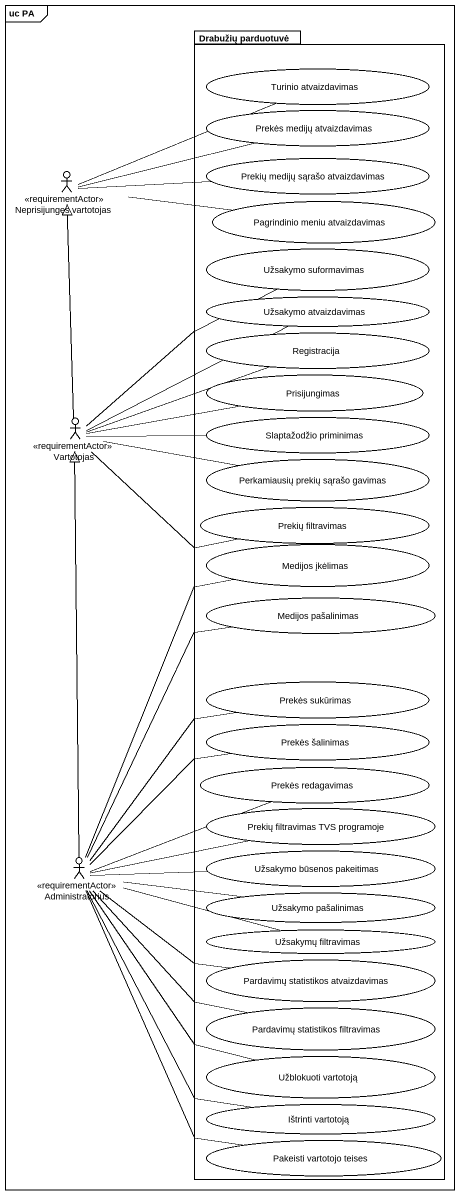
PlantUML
@startuml
mainframe uc PA
package "Drabužių parduotuvė" as Drabužių_parduotuvė {
  usecase "Turinio atvaizdavimas" as Turinio_atvaizdavimas
  usecase "Prekės medijų atvaizdavimas" as Prekės_medijų_atvaizdavimas
  usecase "Prekių medijų sąrašo atvaizdavimas" as Prekių_medijų_sąrašo
  usecase "Pagrindinio meniu atvaizdavimas" as Pagrindinio_meniu
  usecase "Užsakymo suformavimas" as Užsakymo_suformavimas
  usecase "Užsakymo atvaizdavimas" as Užsakymo_atvaizdavimas
  usecase Registracija
  usecase Prisijungimas
  usecase "Slaptažodžio priminimas" as Slaptažodžio_priminimas
  usecase "Perkamiausių prekių sąrašo gavimas" as Perkamiausių_prekių_sąrašo
  usecase "Prekių filtravimas" as Prekių_filtravimas
  usecase "Medijos įkėlimas" as Medijos_įkėlimas
  usecase "Medijos pašalinimas" as Medijos_pašalinimas
  usecase "Prekės sukūrimas" as Prekės_sukūrimas
  usecase "Prekės šalinimas" as Prekės_šalinimas
  usecase "Prekės redagavimas" as Prekės_redagavimas
  usecase "Prekių filtravimas TVS programoje" as Prekių_filtravimas_TVS
  usecase "Užsakymo būsenos pakeitimas" as Užsakymo_būsenos_pakeitimas
  usecase "Užsakymo pašalinimas" as Užsakymo_pašalinimas
  usecase "Užsakymų filtravimas" as Užsakymų_filtravimas
  usecase "Pardavimų statistikos atvaizdavimas" as Pardavimų_statistikos
  usecase "Pardavimų statistikos filtravimas" as Pardavimų_statistikos_2
  usecase "Užblokuoti vartotoją" as Užblokuoti_vartotoją
  usecase "Ištrinti vartotoją" as Ištrinti_vartotoją
  usecase "Pakeisti vartotojo teises" as Pakeisti_vartotojo_teises
}
actor "Neprisijungęs vartotojas" as Neprisijungęs_vartotojas <<requirementActor>>
actor Vartotojas <<requirementActor>>
actor Administratorius <<requirementActor>>
Neprisijungęs_vartotojas -right- Turinio_atvaizdavimas
Neprisijungęs_vartotojas -right- Prekės_medijų_atvaizdavimas
Neprisijungęs_vartotojas -right- Prekių_medijų_sąrašo
Neprisijungęs_vartotojas -right- Pagrindinio_meniu
Vartotojas -up-|> Neprisijungęs_vartotojas
Vartotojas -up- Užsakymo_suformavimas
Vartotojas -right- Užsakymo_atvaizdavimas
Vartotojas -right- Registracija
Vartotojas -right- Prisijungimas
Vartotojas -right- Slaptažodžio_priminimas
Vartotojas -right- Perkamiausių_prekių_sąrašo
Vartotojas -right- Prekių_filtravimas
Administratorius -up-|> Vartotojas
Administratorius -up- Medijos_įkėlimas
Administratorius -up- Medijos_pašalinimas
Administratorius -up- Prekės_sukūrimas
Administratorius -right- Prekės_šalinimas
Administratorius -right- Prekės_redagavimas
Administratorius -right- Prekių_filtravimas_TVS
Administratorius -right- Užsakymo_būsenos_pakeitimas
Administratorius -right- Užsakymo_pašalinimas
Administratorius -right- Užsakymų_filtravimas
Administratorius -right- Pardavimų_statistikos
Administratorius -- Pardavimų_statistikos_2
Administratorius -- Užblokuoti_vartotoją
Administratorius -- Ištrinti_vartotoją
Administratorius -- Pakeisti_vartotojo_teises
@enduml
